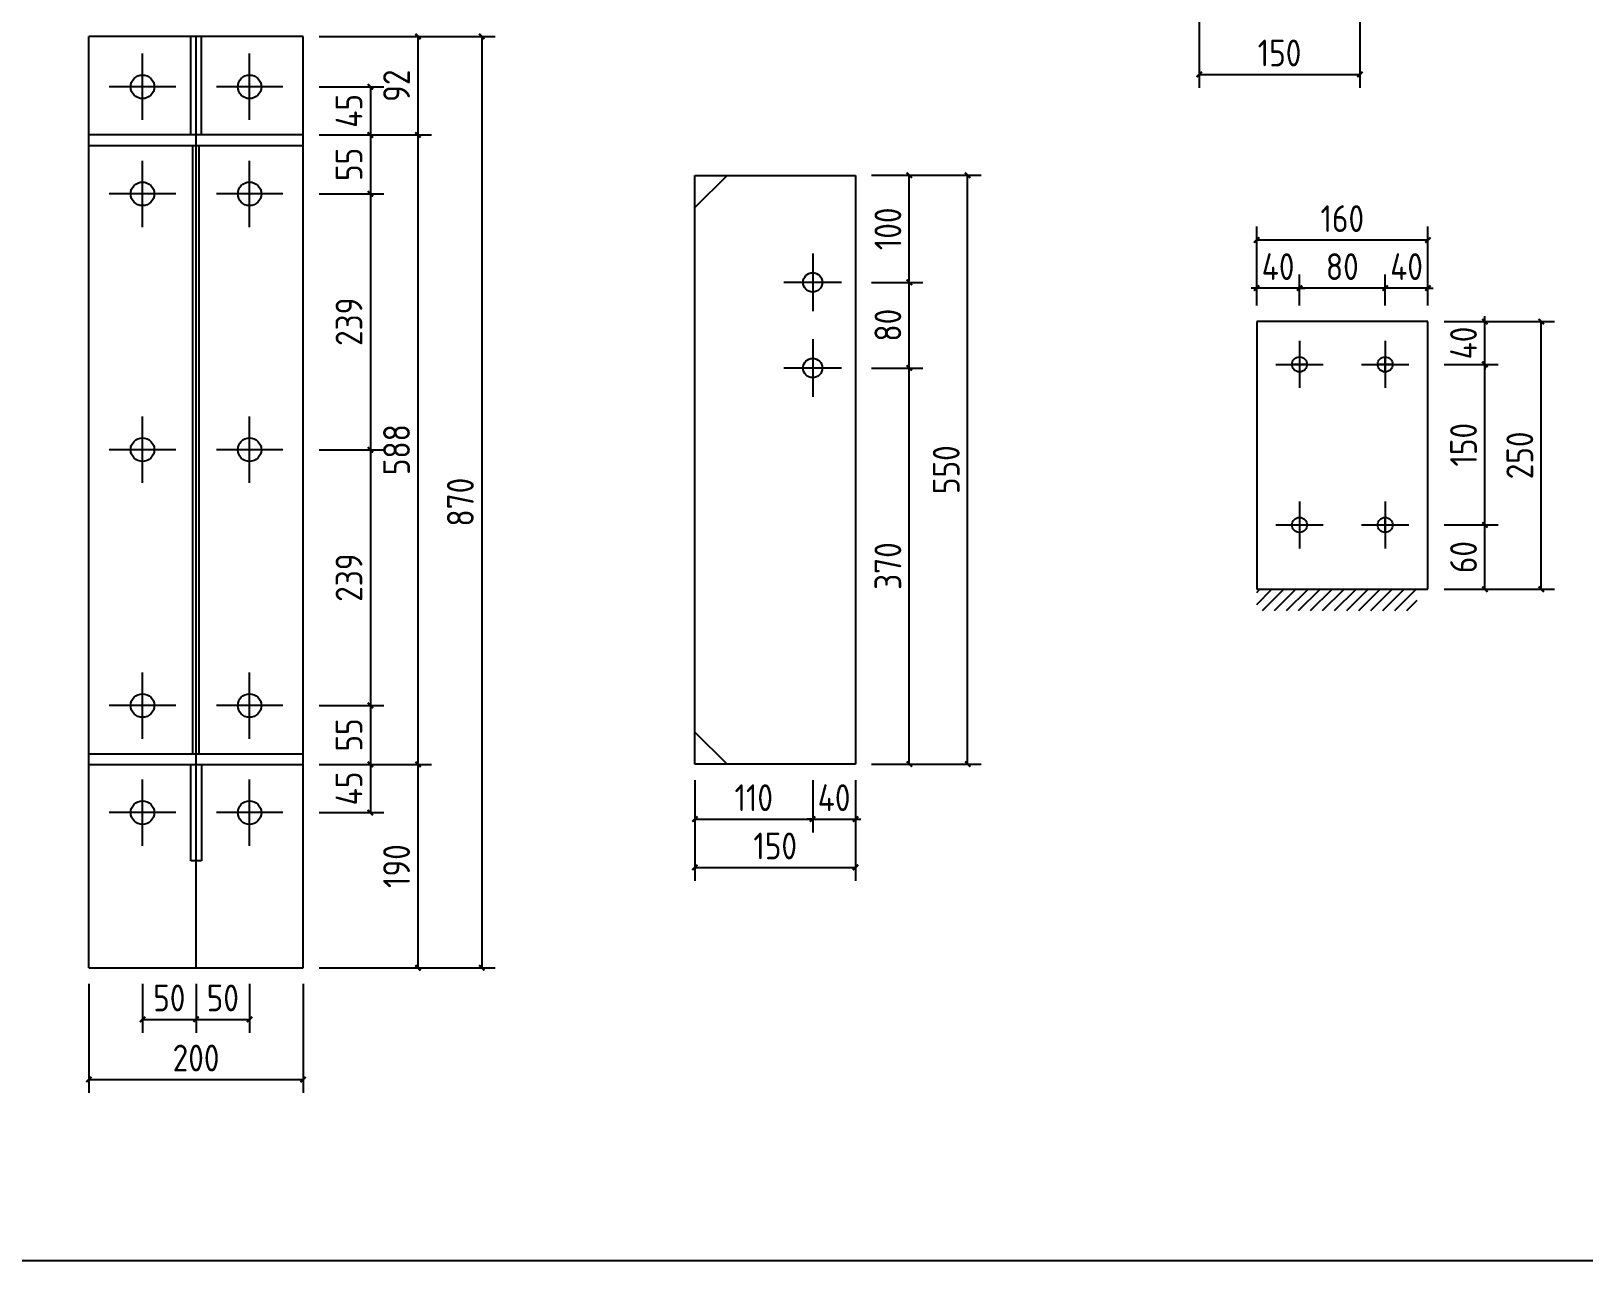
# Model space of a CAD drawing. Extents: x 810015 to 1451442, y -271755 to 145013.
# Drawn here: x 857057 to 886068, y 21887 to 44864 of the extents above; entities that cross this region are included whole.
import ezdxf

# ---------------------------------------------------------------- set-up
doc = ezdxf.new("R2010")
doc.units = 0
doc.header["$LTSCALE"] = 1000
doc.header["$MEASUREMENT"] = 0
doc.styles.get("Standard").update_dxf_attribs({"font": 'gbenor.shx', "bigfont": 'gbcbig.shx'})
doc.dimstyles.get("Standard").update_dxf_attribs({"dimscale": 100, "dimtxt": 2.5, "dimasz": 1, "dimexe": 2.5, "dimexo": 3, "dimgap": 1.5, "dimtad": 1, "dimdec": 0, "dimzin": 0, "dimdsep": 46, "dimtxsty": 'Standard', "dimblk": 'ARCHTICK', "dimcen": 0.09, "dimadec": 0, "dimazin": 0, "dimtfac": 1, "dimtdec": 0, "dimtix": 1, "dimtmove": 2, "dimatfit": 3, "dimfxl": 1, "dimtolj": 1, "dimtzin": 0, "dimarcsym": 0})

# ---------------------------------------------------------------- blocks, each defined once
blk = doc.blocks.new('_ArchTick')
at = {"color": 0, "linetype": 'ByBlock', "const_width": 0.4}
blk.add_lwpolyline([(-0.5, -0.5), (0.5, 0.5)], dxfattribs=at)
blk = doc.blocks.new('*D973')
at = {"color": 0, "lineweight": -2}
for p, q in [((862439, 43823), (863646, 43823)), ((863396, 43823), (863396, 42923)), ((862439, 42923), (863646, 42923))]:
    blk.add_line(p, q, dxfattribs=at)
at = {"layer": 'Defpoints', "color": 0}
for p in [(862139, 43823), (862139, 42923), (863396, 42923)]:
    blk.add_point(p, dxfattribs=at)
at = {"color": 0, "lineweight": -2, "xscale": 100, "yscale": 100, "zscale": 100}
for p, rotation in [((863396, 43823), 90), ((863396, 42923), 270)]:
    blk.add_blockref('_ArchTick', p, dxfattribs=dict(at, rotation=rotation))
at = {"color": 0, "insert": (862996, 43373), "char_height": 500, "attachment_point": 5, "rotation": 90}
blk.add_mtext('\\A1;45', dxfattribs=at)
blk = doc.blocks.new('*D974')
at = {"color": 0, "lineweight": -2}
for p, q in [((862439, 42923), (863646, 42923)), ((863396, 42923), (863396, 41823)), ((862439, 41823), (863646, 41823))]:
    blk.add_line(p, q, dxfattribs=at)
at = {"layer": 'Defpoints', "color": 0}
for p in [(862139, 42923), (862139, 41823), (863396, 41823)]:
    blk.add_point(p, dxfattribs=at)
at = {"color": 0, "lineweight": -2, "xscale": 100, "yscale": 100, "zscale": 100}
for p, rotation in [((863396, 42923), 90), ((863396, 41823), 270)]:
    blk.add_blockref('_ArchTick', p, dxfattribs=dict(at, rotation=rotation))
at = {"color": 0, "insert": (862996, 42373), "char_height": 500, "attachment_point": 5, "rotation": 90}
blk.add_mtext('\\A1;55', dxfattribs=at)
blk = doc.blocks.new('*D273')
at = {"color": 0, "lineweight": -2}
for p, q in [((862439, 41823), (863646, 41823)), ((863396, 41823), (863396, 37043)), ((862439, 37043), (863646, 37043))]:
    blk.add_line(p, q, dxfattribs=at)
at = {"layer": 'Defpoints', "color": 0}
for p in [(862139, 41823), (862139, 37043), (863396, 37043)]:
    blk.add_point(p, dxfattribs=at)
at = {"color": 0, "lineweight": -2, "xscale": 100, "yscale": 100, "zscale": 100}
for p, rotation in [((863396, 41823), 90), ((863396, 37043), 270)]:
    blk.add_blockref('_ArchTick', p, dxfattribs=dict(at, rotation=rotation))
at = {"color": 0, "insert": (862996, 39433), "char_height": 500, "attachment_point": 5, "rotation": 90}
blk.add_mtext('\\A1;239', dxfattribs=at)
blk = doc.blocks.new('*D274')
at = {"color": 0, "lineweight": -2}
for p, q in [((862439, 37043), (863646, 37043)), ((863396, 37043), (863396, 32263)), ((862439, 32263), (863646, 32263))]:
    blk.add_line(p, q, dxfattribs=at)
at = {"layer": 'Defpoints', "color": 0}
for p in [(862139, 37043), (862139, 32263), (863396, 32263)]:
    blk.add_point(p, dxfattribs=at)
at = {"color": 0, "lineweight": -2, "xscale": 100, "yscale": 100, "zscale": 100}
for p, rotation in [((863396, 37043), 90), ((863396, 32263), 270)]:
    blk.add_blockref('_ArchTick', p, dxfattribs=dict(at, rotation=rotation))
at = {"color": 0, "insert": (862996, 34653), "char_height": 500, "attachment_point": 5, "rotation": 90}
blk.add_mtext('\\A1;239', dxfattribs=at)
blk = doc.blocks.new('*D975')
at = {"color": 0, "lineweight": -2}
for p, q in [((862439, 32263), (863646, 32263)), ((863396, 32263), (863396, 31163)), ((862439, 31163), (863646, 31163))]:
    blk.add_line(p, q, dxfattribs=at)
at = {"layer": 'Defpoints', "color": 0}
for p in [(862139, 32263), (862139, 31163), (863396, 31163)]:
    blk.add_point(p, dxfattribs=at)
at = {"color": 0, "lineweight": -2, "xscale": 100, "yscale": 100, "zscale": 100}
for p, rotation in [((863396, 32263), 90), ((863396, 31163), 270)]:
    blk.add_blockref('_ArchTick', p, dxfattribs=dict(at, rotation=rotation))
at = {"color": 0, "insert": (862996, 31713), "char_height": 500, "attachment_point": 5, "rotation": 90}
blk.add_mtext('\\A1;55', dxfattribs=at)
blk = doc.blocks.new('*D976')
at = {"color": 0, "lineweight": -2}
for p, q in [((862439, 31163), (863646, 31163)), ((863396, 31163), (863396, 30263)), ((862439, 30263), (863646, 30263))]:
    blk.add_line(p, q, dxfattribs=at)
at = {"layer": 'Defpoints', "color": 0}
for p in [(862139, 31163), (862139, 30263), (863396, 30263)]:
    blk.add_point(p, dxfattribs=at)
at = {"color": 0, "lineweight": -2, "xscale": 100, "yscale": 100, "zscale": 100}
for p, rotation in [((863396, 31163), 90), ((863396, 30263), 270)]:
    blk.add_blockref('_ArchTick', p, dxfattribs=dict(at, rotation=rotation))
at = {"color": 0, "insert": (862996, 30713), "char_height": 500, "attachment_point": 5, "rotation": 90}
blk.add_mtext('\\A1;45', dxfattribs=at)
blk = doc.blocks.new('*D977')
at = {"color": 0, "lineweight": -2}
for p, q in [((862439, 44763), (864535, 44763)), ((864285, 44763), (864285, 42923)), ((862439, 42923), (864535, 42923))]:
    blk.add_line(p, q, dxfattribs=at)
at = {"layer": 'Defpoints', "color": 0}
for p in [(862139, 44763), (862139, 42923), (864285, 42923)]:
    blk.add_point(p, dxfattribs=at)
at = {"color": 0, "lineweight": -2, "xscale": 100, "yscale": 100, "zscale": 100}
for p, rotation in [((864285, 44763), 90), ((864285, 42923), 270)]:
    blk.add_blockref('_ArchTick', p, dxfattribs=dict(at, rotation=rotation))
at = {"color": 0, "insert": (863885, 43843), "char_height": 500, "attachment_point": 5, "rotation": 90}
blk.add_mtext('\\A1;92', dxfattribs=at)
blk = doc.blocks.new('*D275')
at = {"color": 0, "lineweight": -2}
for p, q in [((862439, 42923), (864535, 42923)), ((864285, 42923), (864285, 31163)), ((862439, 31163), (864535, 31163))]:
    blk.add_line(p, q, dxfattribs=at)
at = {"layer": 'Defpoints', "color": 0}
for p in [(862139, 42923), (862139, 31163), (864285, 31163)]:
    blk.add_point(p, dxfattribs=at)
at = {"color": 0, "lineweight": -2, "xscale": 100, "yscale": 100, "zscale": 100}
for p, rotation in [((864285, 42923), 90), ((864285, 31163), 270)]:
    blk.add_blockref('_ArchTick', p, dxfattribs=dict(at, rotation=rotation))
at = {"color": 0, "insert": (863885, 37043), "char_height": 500, "attachment_point": 5, "rotation": 90}
blk.add_mtext('\\A1;588', dxfattribs=at)
blk = doc.blocks.new('*D978')
at = {"color": 0, "lineweight": -2}
for p, q in [((862439, 31163), (864535, 31163)), ((864285, 31163), (864285, 27363)), ((862439, 27363), (864535, 27363))]:
    blk.add_line(p, q, dxfattribs=at)
at = {"layer": 'Defpoints', "color": 0}
for p in [(862139, 31163), (862139, 27363), (864285, 27363)]:
    blk.add_point(p, dxfattribs=at)
at = {"color": 0, "lineweight": -2, "xscale": 100, "yscale": 100, "zscale": 100}
for p, rotation in [((864285, 31163), 90), ((864285, 27363), 270)]:
    blk.add_blockref('_ArchTick', p, dxfattribs=dict(at, rotation=rotation))
at = {"color": 0, "insert": (863885, 29263), "char_height": 500, "attachment_point": 5, "rotation": 90}
blk.add_mtext('\\A1;190', dxfattribs=at)
blk = doc.blocks.new('*D979')
at = {"color": 0, "lineweight": -2}
for p, q in [((859139, 27063), (859139, 26150)), ((860139, 27063), (860139, 26150)), ((859139, 26400), (860139, 26400))]:
    blk.add_line(p, q, dxfattribs=at)
at = {"layer": 'Defpoints', "color": 0}
for p in [(859139, 27363), (860139, 27363), (860139, 26400)]:
    blk.add_point(p, dxfattribs=at)
at = {"color": 0, "lineweight": -2, "xscale": 100, "yscale": 100, "zscale": 100, "rotation": 180}
blk.add_blockref('_ArchTick', (859139, 26400), dxfattribs=at)
at = {"color": 0, "lineweight": -2, "xscale": 100, "yscale": 100, "zscale": 100}
blk.add_blockref('_ArchTick', (860139, 26400), dxfattribs=at)
at = {"color": 0, "insert": (859639, 26800), "char_height": 500, "attachment_point": 5}
blk.add_mtext('\\A1;50', dxfattribs=at)
blk = doc.blocks.new('*D980')
at = {"color": 0, "lineweight": -2}
for p, q in [((860139, 27063), (860139, 26150)), ((861139, 27063), (861139, 26150)), ((860139, 26400), (861139, 26400))]:
    blk.add_line(p, q, dxfattribs=at)
at = {"layer": 'Defpoints', "color": 0}
for p in [(860139, 27363), (861139, 27363), (861139, 26400)]:
    blk.add_point(p, dxfattribs=at)
at = {"color": 0, "lineweight": -2, "xscale": 100, "yscale": 100, "zscale": 100, "rotation": 180}
blk.add_blockref('_ArchTick', (860139, 26400), dxfattribs=at)
at = {"color": 0, "lineweight": -2, "xscale": 100, "yscale": 100, "zscale": 100}
blk.add_blockref('_ArchTick', (861139, 26400), dxfattribs=at)
at = {"color": 0, "insert": (860639, 26800), "char_height": 500, "attachment_point": 5}
blk.add_mtext('\\A1;50', dxfattribs=at)
blk = doc.blocks.new('*D286')
at = {"color": 0, "lineweight": -2}
for p, q in [((878881, 46133), (878881, 43805)), ((881881, 46133), (881881, 43805)), ((878881, 44055), (881881, 44055))]:
    blk.add_line(p, q, dxfattribs=at)
at = {"layer": 'Defpoints', "color": 0}
for p in [(878881, 46433), (881881, 46433), (881881, 44055)]:
    blk.add_point(p, dxfattribs=at)
at = {"color": 0, "lineweight": -2, "xscale": 100, "yscale": 100, "zscale": 100, "rotation": 180}
blk.add_blockref('_ArchTick', (878881, 44055), dxfattribs=at)
at = {"color": 0, "lineweight": -2, "xscale": 100, "yscale": 100, "zscale": 100}
blk.add_blockref('_ArchTick', (881881, 44055), dxfattribs=at)
at = {"color": 0, "insert": (880381, 44455), "char_height": 500, "attachment_point": 5}
blk.add_mtext('\\A1;150', dxfattribs=at)
blk = doc.blocks.new('*D992')
at = {"color": 0, "lineweight": -2}
for p, q in [((869459, 30869), (869459, 29891)), ((871659, 30869), (871659, 29891)), ((869459, 30141), (871659, 30141))]:
    blk.add_line(p, q, dxfattribs=at)
at = {"layer": 'Defpoints', "color": 0}
for p in [(869459, 31169), (871659, 31169), (871659, 30141)]:
    blk.add_point(p, dxfattribs=at)
at = {"color": 0, "lineweight": -2, "xscale": 100, "yscale": 100, "zscale": 100, "rotation": 180}
blk.add_blockref('_ArchTick', (869459, 30141), dxfattribs=at)
at = {"color": 0, "lineweight": -2, "xscale": 100, "yscale": 100, "zscale": 100}
blk.add_blockref('_ArchTick', (871659, 30141), dxfattribs=at)
at = {"color": 0, "insert": (870559, 30541), "char_height": 500, "attachment_point": 5}
blk.add_mtext('\\A1;110', dxfattribs=at)
blk = doc.blocks.new('*D993')
at = {"color": 0, "lineweight": -2}
for p, q in [((871659, 30869), (871659, 29891)), ((872459, 30869), (872459, 29891)), ((871659, 30141), (871559, 30141)), ((871659, 30141), (872459, 30141)), ((872459, 30141), (872559, 30141))]:
    blk.add_line(p, q, dxfattribs=at)
at = {"layer": 'Defpoints', "color": 0}
for p in [(871659, 31169), (872459, 31169), (872459, 30141)]:
    blk.add_point(p, dxfattribs=at)
at = {"color": 0, "lineweight": -2, "xscale": 100, "yscale": 100, "zscale": 100}
blk.add_blockref('_ArchTick', (871659, 30141), dxfattribs=at)
at = {"color": 0, "lineweight": -2, "xscale": 100, "yscale": 100, "zscale": 100, "rotation": 180}
blk.add_blockref('_ArchTick', (872459, 30141), dxfattribs=at)
at = {"color": 0, "insert": (872059, 30541), "char_height": 500, "attachment_point": 5}
blk.add_mtext('\\A1;40', dxfattribs=at)
blk = doc.blocks.new('*D290')
at = {"color": 0, "lineweight": -2}
for p, q in [((869459, 30869), (869459, 28990)), ((872459, 30869), (872459, 28990)), ((869459, 29240), (872459, 29240))]:
    blk.add_line(p, q, dxfattribs=at)
at = {"layer": 'Defpoints', "color": 0}
for p in [(869459, 31169), (872459, 31169), (872459, 29240)]:
    blk.add_point(p, dxfattribs=at)
at = {"color": 0, "lineweight": -2, "xscale": 100, "yscale": 100, "zscale": 100, "rotation": 180}
blk.add_blockref('_ArchTick', (869459, 29240), dxfattribs=at)
at = {"color": 0, "lineweight": -2, "xscale": 100, "yscale": 100, "zscale": 100}
blk.add_blockref('_ArchTick', (872459, 29240), dxfattribs=at)
at = {"color": 0, "insert": (870959, 29640), "char_height": 500, "attachment_point": 5}
blk.add_mtext('\\A1;150', dxfattribs=at)
blk = doc.blocks.new('*D291')
at = {"color": 0, "lineweight": -2}
for p, q in [((872759, 38569), (873714, 38569)), ((873464, 31169), (873464, 38569)), ((872759, 31169), (873714, 31169))]:
    blk.add_line(p, q, dxfattribs=at)
at = {"layer": 'Defpoints', "color": 0}
for p in [(872459, 38569), (873464, 38569), (872459, 31169)]:
    blk.add_point(p, dxfattribs=at)
at = {"color": 0, "lineweight": -2, "xscale": 100, "yscale": 100, "zscale": 100}
for p, rotation in [((873464, 38569), 90), ((873464, 31169), 270)]:
    blk.add_blockref('_ArchTick', p, dxfattribs=dict(at, rotation=rotation))
at = {"color": 0, "insert": (873064, 34869), "char_height": 500, "attachment_point": 5, "rotation": 90}
blk.add_mtext('\\A1;370', dxfattribs=at)
blk = doc.blocks.new('*D292')
at = {"color": 0, "lineweight": -2}
for p, q in [((872759, 40169), (873714, 40169)), ((873464, 38569), (873464, 40169)), ((872759, 38569), (873714, 38569))]:
    blk.add_line(p, q, dxfattribs=at)
at = {"layer": 'Defpoints', "color": 0}
for p in [(872459, 40169), (873464, 40169), (872459, 38569)]:
    blk.add_point(p, dxfattribs=at)
at = {"color": 0, "lineweight": -2, "xscale": 100, "yscale": 100, "zscale": 100}
for p, rotation in [((873464, 40169), 90), ((873464, 38569), 270)]:
    blk.add_blockref('_ArchTick', p, dxfattribs=dict(at, rotation=rotation))
at = {"color": 0, "insert": (873064, 39369), "char_height": 500, "attachment_point": 5, "rotation": 90}
blk.add_mtext('\\A1;80', dxfattribs=at)
blk = doc.blocks.new('*D994')
at = {"color": 0, "lineweight": -2}
for p, q in [((872759, 42169), (873714, 42169)), ((873464, 40169), (873464, 42169)), ((872759, 40169), (873714, 40169))]:
    blk.add_line(p, q, dxfattribs=at)
at = {"layer": 'Defpoints', "color": 0}
for p in [(872459, 42169), (873464, 42169), (872459, 40169)]:
    blk.add_point(p, dxfattribs=at)
at = {"color": 0, "lineweight": -2, "xscale": 100, "yscale": 100, "zscale": 100}
for p, rotation in [((873464, 42169), 90), ((873464, 40169), 270)]:
    blk.add_blockref('_ArchTick', p, dxfattribs=dict(at, rotation=rotation))
at = {"color": 0, "insert": (873064, 41169), "char_height": 500, "attachment_point": 5, "rotation": 90}
blk.add_mtext('\\A1;100', dxfattribs=at)
blk = doc.blocks.new('*D293')
at = {"color": 0, "lineweight": -2}
for p, q in [((872759, 42169), (874804, 42169)), ((874554, 31169), (874554, 42169)), ((872759, 31169), (874804, 31169))]:
    blk.add_line(p, q, dxfattribs=at)
at = {"layer": 'Defpoints', "color": 0}
for p in [(872459, 42169), (874554, 42169), (872459, 31169)]:
    blk.add_point(p, dxfattribs=at)
at = {"color": 0, "lineweight": -2, "xscale": 100, "yscale": 100, "zscale": 100}
for p, rotation in [((874554, 42169), 90), ((874554, 31169), 270)]:
    blk.add_blockref('_ArchTick', p, dxfattribs=dict(at, rotation=rotation))
at = {"color": 0, "insert": (874154, 36669), "char_height": 500, "attachment_point": 5, "rotation": 90}
blk.add_mtext('\\A1;550', dxfattribs=at)
blk = doc.blocks.new('*D1099')
at = {"color": 0, "lineweight": -2}
for p, q in [((883454, 35636), (884468, 35636)), ((884218, 34436), (884218, 35636)), ((883454, 34436), (884468, 34436))]:
    blk.add_line(p, q, dxfattribs=at)
at = {"layer": 'Defpoints', "color": 0}
for p in [(883154, 35636), (884218, 35636), (883154, 34436)]:
    blk.add_point(p, dxfattribs=at)
at = {"color": 0, "lineweight": -2, "xscale": 100, "yscale": 100, "zscale": 100}
for p, rotation in [((884218, 35636), 90), ((884218, 34436), 270)]:
    blk.add_blockref('_ArchTick', p, dxfattribs=dict(at, rotation=rotation))
at = {"color": 0, "insert": (883818, 35036), "char_height": 500, "attachment_point": 5, "rotation": 90}
blk.add_mtext('\\A1;60', dxfattribs=at)
blk = doc.blocks.new('*D330')
at = {"color": 0, "lineweight": -2}
for p, q in [((883454, 38636), (884468, 38636)), ((884218, 35636), (884218, 38636)), ((883454, 35636), (884468, 35636))]:
    blk.add_line(p, q, dxfattribs=at)
at = {"layer": 'Defpoints', "color": 0}
for p in [(883154, 38636), (884218, 38636), (883154, 35636)]:
    blk.add_point(p, dxfattribs=at)
at = {"color": 0, "lineweight": -2, "xscale": 100, "yscale": 100, "zscale": 100}
for p, rotation in [((884218, 38636), 90), ((884218, 35636), 270)]:
    blk.add_blockref('_ArchTick', p, dxfattribs=dict(at, rotation=rotation))
at = {"color": 0, "insert": (883818, 37136), "char_height": 500, "attachment_point": 5, "rotation": 90}
blk.add_mtext('\\A1;150', dxfattribs=at)
blk = doc.blocks.new('*D1100')
at = {"color": 0, "lineweight": -2}
for p, q in [((884218, 39436), (884218, 39536)), ((883454, 39436), (884468, 39436)), ((884218, 38636), (884218, 39436)), ((883454, 38636), (884468, 38636)), ((884218, 38636), (884218, 38536))]:
    blk.add_line(p, q, dxfattribs=at)
at = {"layer": 'Defpoints', "color": 0}
for p in [(883154, 39436), (884218, 39436), (883154, 38636)]:
    blk.add_point(p, dxfattribs=at)
at = {"color": 0, "lineweight": -2, "xscale": 100, "yscale": 100, "zscale": 100}
for p, rotation in [((884218, 39436), 270), ((884218, 38636), 90)]:
    blk.add_blockref('_ArchTick', p, dxfattribs=dict(at, rotation=rotation))
at = {"color": 0, "insert": (883818, 39036), "char_height": 500, "attachment_point": 5, "rotation": 90}
blk.add_mtext('\\A1;40', dxfattribs=at)
blk = doc.blocks.new('*D331')
at = {"color": 0, "lineweight": -2}
for p, q in [((882354, 40063), (882254, 40063)), ((882354, 39736), (882354, 40313)), ((883154, 40063), (882354, 40063)), ((883154, 39736), (883154, 40313)), ((883154, 40063), (883254, 40063))]:
    blk.add_line(p, q, dxfattribs=at)
at = {"layer": 'Defpoints', "color": 0}
for p in [(882354, 40063), (882354, 39436), (883154, 39436)]:
    blk.add_point(p, dxfattribs=at)
at = {"color": 0, "lineweight": -2, "xscale": 100, "yscale": 100, "zscale": 100}
blk.add_blockref('_ArchTick', (882354, 40063), dxfattribs=at)
at = {"color": 0, "lineweight": -2, "xscale": 100, "yscale": 100, "zscale": 100, "rotation": 180}
blk.add_blockref('_ArchTick', (883154, 40063), dxfattribs=at)
at = {"color": 0, "insert": (882754, 40463), "char_height": 500, "attachment_point": 5}
blk.add_mtext('\\A1;40', dxfattribs=at)
blk = doc.blocks.new('*D332')
at = {"color": 0, "lineweight": -2}
for p, q in [((880754, 39736), (880754, 40313)), ((882354, 40063), (880754, 40063)), ((882354, 39736), (882354, 40313))]:
    blk.add_line(p, q, dxfattribs=at)
at = {"layer": 'Defpoints', "color": 0}
for p in [(880754, 40063), (880754, 39436), (882354, 39436)]:
    blk.add_point(p, dxfattribs=at)
at = {"color": 0, "lineweight": -2, "xscale": 100, "yscale": 100, "zscale": 100, "rotation": 180}
blk.add_blockref('_ArchTick', (880754, 40063), dxfattribs=at)
at = {"color": 0, "lineweight": -2, "xscale": 100, "yscale": 100, "zscale": 100}
blk.add_blockref('_ArchTick', (882354, 40063), dxfattribs=at)
at = {"color": 0, "insert": (881554, 40463), "char_height": 500, "attachment_point": 5}
blk.add_mtext('\\A1;80', dxfattribs=at)
blk = doc.blocks.new('*D1101')
at = {"color": 0, "lineweight": -2}
for p, q in [((879954, 40063), (879854, 40063)), ((879954, 39736), (879954, 40313)), ((880754, 40063), (879954, 40063)), ((880754, 39736), (880754, 40313)), ((880754, 40063), (880854, 40063))]:
    blk.add_line(p, q, dxfattribs=at)
at = {"layer": 'Defpoints', "color": 0}
for p in [(879954, 40063), (879954, 39436), (880754, 39436)]:
    blk.add_point(p, dxfattribs=at)
at = {"color": 0, "lineweight": -2, "xscale": 100, "yscale": 100, "zscale": 100}
blk.add_blockref('_ArchTick', (879954, 40063), dxfattribs=at)
at = {"color": 0, "lineweight": -2, "xscale": 100, "yscale": 100, "zscale": 100, "rotation": 180}
blk.add_blockref('_ArchTick', (880754, 40063), dxfattribs=at)
at = {"color": 0, "insert": (880354, 40463), "char_height": 500, "attachment_point": 5}
blk.add_mtext('\\A1;40', dxfattribs=at)
blk = doc.blocks.new('*D333')
at = {"color": 0, "lineweight": -2}
for p, q in [((883454, 39436), (885520, 39436)), ((885270, 34436), (885270, 39436)), ((883454, 34436), (885520, 34436))]:
    blk.add_line(p, q, dxfattribs=at)
at = {"layer": 'Defpoints', "color": 0}
for p in [(883154, 39436), (885270, 39436), (883154, 34436)]:
    blk.add_point(p, dxfattribs=at)
at = {"color": 0, "lineweight": -2, "xscale": 100, "yscale": 100, "zscale": 100}
for p, rotation in [((885270, 39436), 90), ((885270, 34436), 270)]:
    blk.add_blockref('_ArchTick', p, dxfattribs=dict(at, rotation=rotation))
at = {"color": 0, "insert": (884870, 36936), "char_height": 500, "attachment_point": 5, "rotation": 90}
blk.add_mtext('\\A1;250', dxfattribs=at)
blk = doc.blocks.new('*D334')
at = {"color": 0, "lineweight": -2}
for p, q in [((879954, 39736), (879954, 41210)), ((883154, 39736), (883154, 41210)), ((883154, 40960), (879954, 40960))]:
    blk.add_line(p, q, dxfattribs=at)
at = {"layer": 'Defpoints', "color": 0}
for p in [(879954, 40960), (879954, 39436), (883154, 39436)]:
    blk.add_point(p, dxfattribs=at)
at = {"color": 0, "lineweight": -2, "xscale": 100, "yscale": 100, "zscale": 100, "rotation": 180}
blk.add_blockref('_ArchTick', (879954, 40960), dxfattribs=at)
at = {"color": 0, "lineweight": -2, "xscale": 100, "yscale": 100, "zscale": 100}
blk.add_blockref('_ArchTick', (883154, 40960), dxfattribs=at)
at = {"color": 0, "insert": (881554, 41360), "char_height": 500, "attachment_point": 5}
blk.add_mtext('\\A1;160', dxfattribs=at)
blk = doc.blocks.new('*D418')
at = {"color": 0, "lineweight": -2}
for p, q in [((862439, 44763), (865727, 44763)), ((865477, 44763), (865477, 27363)), ((862439, 27363), (865727, 27363))]:
    blk.add_line(p, q, dxfattribs=at)
at = {"layer": 'Defpoints', "color": 0}
for p in [(862139, 44763), (862139, 27363), (865477, 27363)]:
    blk.add_point(p, dxfattribs=at)
at = {"color": 0, "lineweight": -2, "xscale": 100, "yscale": 100, "zscale": 100}
for p, rotation in [((865477, 44763), 90), ((865477, 27363), 270)]:
    blk.add_blockref('_ArchTick', p, dxfattribs=dict(at, rotation=rotation))
at = {"color": 0, "insert": (865077, 36063), "char_height": 500, "attachment_point": 5, "rotation": 90}
blk.add_mtext('\\A1;870', dxfattribs=at)
blk = doc.blocks.new('*D419')
at = {"color": 0, "lineweight": -2}
for p, q in [((858139, 27063), (858139, 25027)), ((862139, 27063), (862139, 25027)), ((858139, 25277), (862139, 25277))]:
    blk.add_line(p, q, dxfattribs=at)
at = {"layer": 'Defpoints', "color": 0}
for p in [(858139, 27363), (862139, 27363), (862139, 25277)]:
    blk.add_point(p, dxfattribs=at)
at = {"color": 0, "lineweight": -2, "xscale": 100, "yscale": 100, "zscale": 100, "rotation": 180}
blk.add_blockref('_ArchTick', (858139, 25277), dxfattribs=at)
at = {"color": 0, "lineweight": -2, "xscale": 100, "yscale": 100, "zscale": 100}
blk.add_blockref('_ArchTick', (862139, 25277), dxfattribs=at)
at = {"color": 0, "insert": (860139, 25677), "char_height": 500, "attachment_point": 5}
blk.add_mtext('\\A1;200', dxfattribs=at)

msp = doc.modelspace()

# ---------------------------------------------------------------- hatches: boundary and pattern name
h = msp.add_hatch()
h.set_pattern_fill('ANSI31', color=2, scale=100, style=0)
h.set_pattern_definition([(45, (-1266086.1, 1949656.18), (-112.2532015, 112.2532015), [])])
h.paths.add_polyline_path([(882953.9, 34436.2), (879953.9, 34436.2), (879953.9, 34036.2), (882953.9, 34036.2)])

# ---------------------------------------------------------------- linework, layer by layer
at = {"color": 2}
for p, q in [((862138.7, 44762.6), (858138.7, 44762.6)), ((858138.7, 27362.6), (858138.7, 44762.6)), ((860038.7, 42922.6), (860038.7, 44762.6)), ((860238.7, 42922.6), (860238.7, 44762.6)), ((862138.7, 27362.6), (862138.7, 44762.6)), ((869459.3, 31168.5), (869459.3, 42168.5)), ((869459.3, 42168.5), (872459.3, 42168.5)), ((870059.3, 42168.5), (869459.3, 41568.5)), ((872459.3, 42168.5), (872459.3, 31168.5)), ((883153.9, 39436.2), (879953.9, 39436.2)), ((879953.9, 39436.2), (879953.9, 34436.2)), ((883153.9, 34436.2), (883153.9, 39436.2)), ((880753.9, 39076.2), (880753.9, 38196.2)), ((882353.9, 39076.2), (882353.9, 38196.2)), ((880313.9, 38636.2), (881193.9, 38636.2)), ((880893.9, 38636.2), (880613.9, 38636.2)), ((880753.9, 38776.2), (880753.9, 38636.2)), ((881913.9, 38636.2), (882793.9, 38636.2)), ((882493.9, 38636.2), (882213.9, 38636.2)), ((882353.9, 38496.2), (882353.9, 38776.2)), ((880753.9, 36076.2), (880753.9, 35196.2)), ((882353.9, 36076.2), (882353.9, 35196.2)), ((882353.9, 35496.2), (882353.9, 35776.2)), ((880313.9, 35636.2), (881193.9, 35636.2)), ((881913.9, 35636.2), (882793.9, 35636.2)), ((882353.9, 35636.2), (882493.9, 35636.2)), ((879953.9, 34436.2), (883153.9, 34436.2)), ((870059.3, 31168.5), (869459.3, 31768.5)), ((860038.7, 29362.6), (860038.7, 31162.6)), ((860238.7, 31162.6), (860238.7, 29362.6)), ((872459.3, 31168.5), (869459.3, 31168.5)), ((860238.7, 29362.6), (860038.7, 29362.6)), ((858138.7, 27362.6), (862138.7, 27362.6))]:
    msp.add_line(p, q, dxfattribs=at)
at = {"color": 1}
msp.add_line((860138.7, 27362.6), (860138.7, 44762.6), dxfattribs=at)
for p, q in [((859138.7, 43202.6), (859138.7, 44442.6)), ((861138.7, 43202.6), (861138.7, 44442.6)), ((859758.7, 43822.6), (858518.7, 43822.6)), ((861758.7, 43822.6), (860518.7, 43822.6)), ((859138.7, 41202.6), (859138.7, 42442.6)), ((861138.7, 41202.6), (861138.7, 42442.6)), ((859758.7, 41822.6), (858518.7, 41822.6)), ((861758.7, 41822.6), (860518.7, 41822.6)), ((871659.3, 40708.5), (871659.3, 39628.5)), ((872199.3, 40168.5), (871119.3, 40168.5)), ((871659.3, 39108.5), (871659.3, 38028.5)), ((872199.3, 38568.5), (871119.3, 38568.5)), ((859138.7, 36422.6), (859138.7, 37662.6)), ((861138.7, 36422.6), (861138.7, 37662.6)), ((859758.7, 37042.6), (858518.7, 37042.6)), ((861758.7, 37042.6), (860518.7, 37042.6)), ((859138.7, 31642.6), (859138.7, 32882.6)), ((861138.7, 31642.6), (861138.7, 32882.6)), ((859758.7, 32262.6), (858518.7, 32262.6)), ((861758.7, 32262.6), (860518.7, 32262.6)), ((859138.7, 29642.6), (859138.7, 30882.6)), ((861138.7, 29642.6), (861138.7, 30882.6)), ((859758.7, 30262.6), (858518.7, 30262.6)), ((861758.7, 30262.6), (860518.7, 30262.6))]:
    msp.add_line(p, q)
at = {"color": 4}
for p, q in [((862138.7, 42922.6), (858138.7, 42922.6)), ((862138.7, 42722.6), (858138.7, 42722.6)), ((860078.7, 31362.6), (860078.7, 42722.6)), ((860198.7, 31362.6), (860198.7, 42722.6)), ((858138.7, 31362.6), (862138.7, 31362.6)), ((858138.7, 31162.6), (862138.7, 31162.6))]:
    msp.add_line(p, q, dxfattribs=at)
msp.add_lwpolyline([(832304.7, 63851.7), (886905.7, 63851.7), (886905.7, 21886.5), (832304.7, 21886.5)], close=True)
for centre, radius in [((859138.7, 43822.6), 220), ((861138.7, 43822.6), 220), ((859138.7, 41822.6), 220), ((861138.7, 41822.6), 220), ((871659.3, 40168.5), 180), ((871659.3, 38568.5), 180), ((859138.7, 37042.6), 220), ((861138.7, 37042.6), 220), ((859138.7, 32262.6), 220), ((861138.7, 32262.6), 220), ((859138.7, 30262.6), 220), ((861138.7, 30262.6), 220)]:
    msp.add_circle(centre, radius)
at = {"color": 2}
for centre in [(880753.9, 38636.2), (882353.9, 38636.2), (880753.9, 35636.2), (882353.9, 35636.2)]:
    msp.add_circle(centre, 140, dxfattribs=at)

# ---------------------------------------------------------------- dimensions: what is measured, and where the dimension line sits
at = {"color": 3}
for base, p1, p2, picture, middle in [((881880.6, 44055.4), (878880.6, 46433.4), (881880.6, 46433.4), '*D286', (880380.6, 44455.4)), ((879953.9, 40959.7), (883153.9, 39436.2), (879953.9, 39436.2), '*D334', (881553.9, 41359.7)), ((879953.9, 40062.7), (880753.9, 39436.2), (879953.9, 39436.2), '*D1101', (880353.9, 40462.7)), ((880753.9, 40062.7), (882353.9, 39436.2), (880753.9, 39436.2), '*D332', (881553.9, 40462.7)), ((882353.9, 40062.7), (883153.9, 39436.2), (882353.9, 39436.2), '*D331', (882753.9, 40462.7)), ((871659.3, 30141.4), (869459.3, 31168.5), (871659.3, 31168.5), '*D992', (870559.3, 30541.4)), ((872459.3, 29240), (869459.3, 31168.5), (872459.3, 31168.5), '*D290', (870959.3, 29640)), ((872459.3, 30141.4), (871659.3, 31168.5), (872459.3, 31168.5), '*D993', (872059.3, 30541.4)), ((862138.7, 25277), (858138.7, 27362.6), (862138.7, 27362.6), '*D419', (860138.7, 25677)), ((860138.7, 26399.7), (859138.7, 27362.6), (860138.7, 27362.6), '*D979', (859638.7, 26799.7)), ((861138.7, 26399.7), (860138.7, 27362.6), (861138.7, 27362.6), '*D980', (860638.7, 26799.7))]:
    dim = msp.add_linear_dim(base=base, p1=p1, p2=p2, dimstyle='Standard', override={"dimtxt": 5, "dimlfac": 0.05}, dxfattribs=at)
    dim.commit()
    dim.dimension.update_dxf_attribs({"geometry": picture, "text_midpoint": middle})
for base, p1, p2, picture, middle in [((864284.9, 42922.6), (862138.7, 44762.6), (862138.7, 42922.6), '*D977', (863884.9, 43842.6)), ((865477.1, 27362.6), (862138.7, 44762.6), (862138.7, 27362.6), '*D418', (865077.1, 36062.6)), ((863395.7, 42922.6), (862138.7, 43822.6), (862138.7, 42922.6), '*D973', (862995.7, 43372.6)), ((863395.7, 41822.6), (862138.7, 42922.6), (862138.7, 41822.6), '*D974', (862995.7, 42372.6)), ((864284.9, 31162.6), (862138.7, 42922.6), (862138.7, 31162.6), '*D275', (863884.9, 37042.6)), ((873464, 42168.5), (872459.3, 40168.5), (872459.3, 42168.5), '*D994', (873064, 41168.5)), ((874553.9, 42168.5), (872459.3, 31168.5), (872459.3, 42168.5), '*D293', (874153.9, 36668.5)), ((863395.7, 37042.6), (862138.7, 41822.6), (862138.7, 37042.6), '*D273', (862995.7, 39432.6)), ((873464, 40168.5), (872459.3, 38568.5), (872459.3, 40168.5), '*D292', (873064, 39368.5)), ((884218.4, 39436.2), (883153.9, 38636.2), (883153.9, 39436.2), '*D1100', (883818.4, 39036.2)), ((885270.4, 39436.2), (883153.9, 34436.2), (883153.9, 39436.2), '*D333', (884870.4, 36936.2)), ((873464, 38568.5), (872459.3, 31168.5), (872459.3, 38568.5), '*D291', (873064, 34868.5)), ((884218.4, 38636.2), (883153.9, 35636.2), (883153.9, 38636.2), '*D330', (883818.4, 37136.2)), ((863395.7, 32262.6), (862138.7, 37042.6), (862138.7, 32262.6), '*D274', (862995.7, 34652.6)), ((884218.4, 35636.2), (883153.9, 34436.2), (883153.9, 35636.2), '*D1099', (883818.4, 35036.2)), ((863395.7, 31162.6), (862138.7, 32262.6), (862138.7, 31162.6), '*D975', (862995.7, 31712.6)), ((863395.7, 30262.6), (862138.7, 31162.6), (862138.7, 30262.6), '*D976', (862995.7, 30712.6)), ((864284.9, 27362.6), (862138.7, 31162.6), (862138.7, 27362.6), '*D978', (863884.9, 29262.6))]:
    dim = msp.add_linear_dim(base=base, p1=p1, p2=p2, angle=90, dimstyle='Standard', override={"dimtxt": 5, "dimlfac": 0.05}, dxfattribs=at)
    dim.commit()
    dim.dimension.update_dxf_attribs({"geometry": picture, "text_midpoint": middle})

doc.saveas('drawing.dxf')
